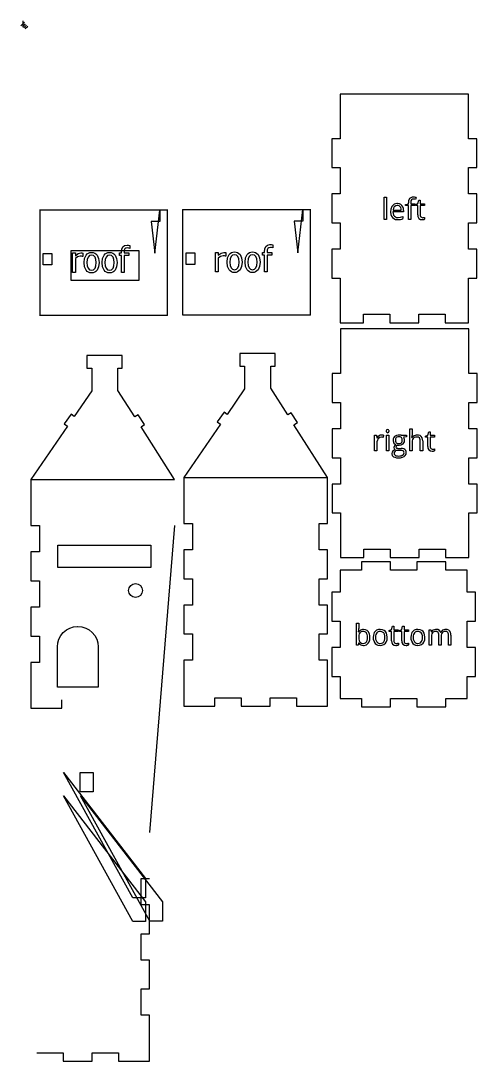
# Model space of a CAD drawing. Extents: x -1 to 193, y -143 to 298.
import ezdxf

# ---------------------------------------------------------------- set-up
doc = ezdxf.new("R2010")
doc.units = 0

msp = doc.modelspace()

# ---------------------------------------------------------------- linework, layer by layer
at = {"layer": 'bottom_labelLayer'}
for p, q in [((141.394362, 33.788461), (141.394362, 43.042463)), ((141.394362, 43.042463), (142.381627, 43.042463)), ((142.337121, 39.477233), (142.37052, 40.098911)), ((142.37052, 40.098911), (142.381685, 40.79433)), ((142.381627, 43.042463), (142.381627, 40.794407)), ((143.095554, 40.095462), (142.381682, 39.438355)), ((144.02006, 40.389894), (143.095554, 40.095462)), ((144.427539, 40.413706), (144.02006, 40.389894)), ((145.276731, 40.300412), (144.427539, 40.413706)), ((145.909437, 40.007941), (145.276731, 40.300412)), ((146.422844, 39.536487), (145.909437, 40.007941)), ((149.98327, 40.081742), (149.292397, 39.536487)), ((150.816049, 40.366505), (149.98327, 40.081742)), ((151.504777, 40.425599), (150.816049, 40.366505)), ((152.478688, 40.289519), (151.504777, 40.425599)), ((153.133092, 39.987089), (152.478688, 40.289519)), ((153.678501, 39.515669), (153.133092, 39.987089)), ((155.352597, 40.015263), (156.286363, 40.425631)), ((155.352597, 39.53949), (155.352597, 40.015263)), ((156.286363, 40.425631), (156.702605, 41.817232)), ((156.702605, 41.817232), (157.273628, 41.817232)), ((157.273628, 41.817232), (157.273628, 40.306727)), ((157.273628, 40.306727), (159.164814, 40.306727)), ((159.164814, 40.306727), (159.164814, 39.53949)), ((159.652494, 40.015263), (160.58626, 40.425631)), ((159.652494, 39.53949), (159.652494, 40.015263)), ((160.58626, 40.425631), (161.002502, 41.817232)), ((161.002502, 41.817232), (161.573525, 41.817232)), ((161.573525, 41.817232), (161.573525, 40.306727)), ((161.573525, 40.306727), (163.464711, 40.306727)), ((163.464711, 40.306727), (163.464711, 39.53949)), ((165.939763, 40.081743), (165.248887, 39.536487)), ((166.772544, 40.366505), (165.939763, 40.081743)), ((167.461277, 40.425599), (166.772544, 40.366505)), ((168.435178, 40.289519), (167.461277, 40.425599)), ((169.089579, 39.987089), (168.435178, 40.289519)), ((169.634985, 39.515669), (169.089579, 39.987089)), ((172.171498, 33.788461), (172.171498, 40.306727)), ((172.171498, 40.306727), (172.974777, 40.306727)), ((172.974777, 40.306727), (173.135114, 39.414554)), ((173.523607, 39.842383), (173.182538, 39.414567)), ((173.970548, 40.157974), (173.523607, 39.842383)), ((174.896343, 40.417696), (173.970548, 40.157974)), ((175.10944, 40.425599), (174.896343, 40.417688)), ((175.836978, 40.349831), (175.10944, 40.425599)), ((176.596609, 40.001309), (175.836978, 40.349831)), ((177.107717, 39.319412), (176.596609, 40.001309)), ((177.931694, 40.09023), (177.155302, 39.319412)), ((177.999817, 40.12824), (177.931694, 40.09023)), ((178.916438, 40.407018), (177.999817, 40.12824)), ((179.260637, 40.425599), (178.916438, 40.407026)), ((179.883087, 40.372876), (179.260637, 40.425599)), ((180.499266, 40.167533), (179.883087, 40.372876)), ((180.916937, 39.857638), (180.499266, 40.167533)), ((181.281958, 39.260561), (180.916937, 39.857638)), ((142.334105, 39.438355), (142.337121, 39.477233)), ((142.334161, 39.438366), (142.381627, 39.438366)), ((142.381682, 37.053505), (142.413993, 36.378845)), ((142.388255, 37.375325), (142.381693, 37.053505)), ((142.448979, 38.000974), (142.388255, 37.375325)), ((142.413993, 36.378845), (142.51572, 35.795902)), ((142.583033, 38.541165), (142.448979, 38.000974)), ((142.51572, 35.795902), (142.712072, 35.283916)), ((142.827727, 39.00718), (142.583033, 38.541165)), ((142.712072, 35.283916), (142.83962, 35.087936)), ((143.20906, 39.341984), (142.827727, 39.00718)), ((143.74751, 39.538585), (143.20906, 39.341984)), ((144.284804, 39.587035), (143.74751, 39.538585)), ((144.748004, 39.542651), (144.284804, 39.587035)), ((145.263006, 39.342236), (144.748004, 39.542651)), ((145.66457, 38.962577), (145.263006, 39.342236)), ((145.709785, 38.895828), (145.66457, 38.962577)), ((145.66457, 35.159302), (145.94498, 35.765843)), ((145.955299, 38.341701), (145.709785, 38.895828)), ((145.94498, 35.765843), (146.074218, 36.402612)), ((146.07533, 37.730025), (145.955299, 38.341701)), ((146.074218, 36.402612), (146.110615, 37.065398)), ((146.110615, 37.065398), (146.07533, 37.730025)), ((146.932965, 38.554011), (146.422844, 39.536487)), ((146.776715, 35.144195), (147.056843, 36.079562)), ((147.105335, 37.664387), (146.932965, 38.554011)), ((147.056843, 36.079562), (147.133543, 37.053505)), ((147.133543, 37.053505), (147.105335, 37.664387)), ((148.5854, 38.04485), (148.495463, 37.053505)), ((148.495463, 37.053505), (148.557494, 36.253528)), ((148.557494, 36.253528), (148.864193, 35.257433)), ((148.957411, 39.071977), (148.5854, 38.04485)), ((149.292397, 39.536487), (148.957411, 39.071977)), ((149.557134, 37.710935), (149.518393, 37.053505)), ((149.518393, 37.053505), (149.565965, 36.339321)), ((149.694711, 38.337524), (149.557134, 37.710935)), ((149.565965, 36.339321), (149.728745, 35.683081)), ((150.012015, 38.950681), (149.694711, 38.337524)), ((149.728745, 35.683081), (150.017963, 35.150381)), ((150.402468, 39.309733), (150.012015, 38.950681)), ((150.890095, 39.518521), (150.402468, 39.309733)), ((151.47504, 39.587035), (150.890095, 39.518521)), ((151.949199, 39.544149), (151.47504, 39.587035)), ((152.510465, 39.33753), (151.949199, 39.544149)), ((152.95888, 38.94176), (152.510465, 39.33753)), ((153.254631, 38.402243), (152.95888, 38.94176)), ((152.95888, 35.147409), (153.288889, 35.7902)), ((153.41477, 37.755457), (153.254631, 38.402243)), ((153.288889, 35.7902), (153.428398, 36.449806)), ((153.461423, 37.053505), (153.41477, 37.755457)), ((153.428398, 36.449806), (153.461423, 37.053505)), ((154.092973, 38.905289), (153.678501, 39.515669)), ((154.009396, 35.015099), (154.393745, 36.061491)), ((154.350073, 38.213733), (154.092973, 38.905289)), ((154.482256, 37.210239), (154.350073, 38.213733)), ((154.393745, 36.061491), (154.484354, 37.053505)), ((154.484354, 37.053505), (154.482238, 37.210239)), ((156.286363, 39.53949), (155.352597, 39.53949)), ((156.286363, 35.661867), (156.286363, 39.53949)), ((156.286374, 35.661846), (156.363865, 34.936894)), ((157.273617, 35.703478), (157.302296, 35.354361)), ((159.164814, 39.53949), (157.273628, 39.53949)), ((157.273628, 39.53949), (157.273628, 35.70346)), ((157.302296, 35.354361), (157.411616, 35.011146)), ((160.58626, 39.53949), (159.652494, 39.53949)), ((160.586239, 35.661846), (160.663733, 34.936894)), ((160.58626, 35.661867), (160.58626, 39.53949)), ((161.573485, 35.703478), (161.602163, 35.354361)), ((163.464711, 39.53949), (161.573525, 39.53949)), ((161.573525, 39.53949), (161.573525, 35.70346)), ((161.602163, 35.354361), (161.711484, 35.011146)), ((164.541887, 38.04485), (164.451955, 37.053505)), ((164.451955, 37.053505), (164.513984, 36.253528)), ((164.513984, 36.253528), (164.820694, 35.257433)), ((164.913909, 39.071977), (164.541903, 38.04485)), ((165.248887, 39.536487), (164.913909, 39.071977)), ((165.513629, 37.710935), (165.474886, 37.053505)), ((165.474886, 37.053505), (165.522455, 36.339321)), ((165.651207, 38.337524), (165.513629, 37.710935)), ((165.522455, 36.339321), (165.685237, 35.683081)), ((165.968505, 38.950681), (165.651207, 38.337524)), ((165.685237, 35.683081), (165.974456, 35.150381)), ((166.35896, 39.309734), (165.968505, 38.950681)), ((166.846587, 39.518521), (166.35896, 39.309734)), ((167.431533, 39.587035), (166.846587, 39.518521)), ((167.905689, 39.544149), (167.431533, 39.587035)), ((168.466954, 39.33753), (167.905689, 39.544149)), ((168.915367, 38.94176), (168.466954, 39.33753)), ((169.211126, 38.402243), (168.915367, 38.94176)), ((168.915367, 35.147409), (169.245376, 35.7902)), ((169.371257, 37.755457), (169.211126, 38.402243)), ((169.245376, 35.7902), (169.384891, 36.449806)), ((169.417921, 37.053505), (169.371257, 37.755457)), ((169.384891, 36.449806), (169.417921, 37.053505)), ((170.049459, 38.90529), (169.634985, 39.515669)), ((169.965883, 35.015099), (170.350238, 36.061491)), ((170.306561, 38.213733), (170.049459, 38.90529)), ((170.438741, 37.210239), (170.306561, 38.213733)), ((170.350238, 36.061491), (170.440852, 37.053505)), ((170.440852, 37.053505), (170.438736, 37.210239)), ((173.135114, 39.414554), (173.182744, 39.414554)), ((173.162525, 37.439352), (173.158715, 37.208135)), ((173.158921, 37.20809), (173.158921, 33.788461)), ((173.217489, 38.046522), (173.162525, 37.439352)), ((173.344434, 38.564692), (173.217489, 38.046522)), ((173.589924, 39.030969), (173.344434, 38.564692)), ((173.895793, 39.316213), (173.589924, 39.030969)), ((174.441771, 39.538029), (173.895793, 39.316213)), ((174.948865, 39.587035), (174.441771, 39.538029)), ((175.132502, 39.579989), (174.948865, 39.587027)), ((175.513319, 39.507054), (175.132502, 39.579989)), ((175.989634, 39.197492), (175.513319, 39.507054)), ((176.191971, 38.852122), (175.989634, 39.197492)), ((176.293328, 38.45711), (176.191971, 38.852122)), ((176.322691, 38.028856), (176.293328, 38.45711)), ((176.322802, 33.788461), (176.322802, 38.028827)), ((177.107034, 39.319462), (177.154651, 39.319462)), ((177.309943, 37.43832), (177.309927, 37.428186)), ((177.348273, 38.027948), (177.309943, 37.43832)), ((177.310229, 37.428117), (177.310229, 33.788461)), ((177.47336, 38.557096), (177.348273, 38.027948)), ((177.750024, 39.057732), (177.47336, 38.557096)), ((178.056003, 39.326762), (177.750024, 39.057732)), ((178.594935, 39.5379), (178.056003, 39.326762)), ((179.111946, 39.587035), (178.594935, 39.5379)), ((179.281951, 39.580926), (179.111946, 39.587038)), ((179.663845, 39.50979), (179.281951, 39.580926)), ((180.146767, 39.197492), (179.663845, 39.50979)), ((180.349118, 38.852122), (180.146767, 39.197492)), ((180.450461, 38.45711), (180.349118, 38.852122)), ((180.479822, 38.028856), (180.450461, 38.45711)), ((180.480473, 33.788461), (180.480473, 38.028827)), ((181.426394, 38.669599), (181.281958, 39.260561)), ((181.467058, 38.040749), (181.426394, 38.669599)), ((181.466296, 38.040733), (181.466296, 33.788461)), ((142.102227, 33.788461), (141.394362, 33.788461)), ((142.310348, 34.626977), (142.102227, 33.788461)), ((142.381627, 34.626977), (142.310348, 34.626977)), ((142.381682, 34.627025), (142.775298, 34.207101)), ((142.775298, 34.207101), (143.26485, 33.904433)), ((142.83962, 35.087936), (143.566157, 34.597638)), ((143.26485, 33.904433), (143.67507, 33.76128)), ((143.566157, 34.597638), (144.105205, 34.502525)), ((143.67507, 33.76128), (144.427539, 33.669515)), ((144.105205, 34.502525), (144.308595, 34.496175)), ((144.308595, 34.496183), (144.867601, 34.57102)), ((144.427539, 33.669515), (144.755793, 33.685205)), ((144.755793, 33.685199), (145.677866, 33.94786)), ((144.867601, 34.57102), (145.319054, 34.793403)), ((145.319054, 34.793403), (145.66457, 35.159302)), ((145.677866, 33.94786), (146.416896, 34.558633)), ((146.416896, 34.558633), (146.776715, 35.144195)), ((148.864193, 35.257433), (148.936049, 35.11672)), ((148.936049, 35.11672), (149.353199, 34.53222)), ((149.353199, 34.53222), (149.91091, 34.079878)), ((149.91091, 34.079878), (150.541901, 33.799301)), ((150.017963, 35.150381), (150.483985, 34.736674)), ((150.483985, 34.736674), (151.071792, 34.529764)), ((150.541901, 33.799301), (151.463144, 33.669515)), ((151.071792, 34.529764), (151.486933, 34.496183)), ((151.463144, 33.669515), (152.132584, 33.725456)), ((151.486933, 34.496183), (152.091905, 34.571396)), ((152.091905, 34.571396), (152.573675, 34.786731)), ((152.132584, 33.725456), (152.979314, 34.011588)), ((152.573675, 34.786731), (152.95888, 35.147409)), ((152.979314, 34.011588), (153.681472, 34.564578)), ((153.681472, 34.564578), (154.009396, 35.015099)), ((156.363865, 34.936894), (156.725131, 34.204499)), ((156.725131, 34.204499), (157.417715, 33.771781)), ((157.411616, 35.011146), (157.553139, 34.799493)), ((157.417715, 33.771781), (158.1776, 33.669515)), ((157.553139, 34.799493), (158.116939, 34.499371)), ((158.116939, 34.499371), (158.320334, 34.48429)), ((158.1776, 33.669515), (158.211051, 33.669737)), ((158.211051, 33.669737), (158.460621, 33.683786)), ((158.320334, 34.48429), (158.795303, 34.518265)), ((158.460621, 33.683784), (158.739616, 33.720069)), ((158.739616, 33.720069), (158.798571, 33.730096)), ((158.7953, 34.518265), (158.825852, 34.522948)), ((158.798571, 33.730094), (158.958426, 33.763169)), ((158.825852, 34.522946), (158.968377, 34.547393)), ((158.958426, 33.763169), (159.097253, 33.802224)), ((158.968377, 34.547399), (159.094673, 34.573222)), ((159.094673, 34.573222), (159.199181, 34.599442)), ((159.097253, 33.802224), (159.212423, 33.847934)), ((159.199181, 34.599439), (159.21241, 34.603223)), ((159.212439, 34.603165), (159.212439, 33.847992)), ((160.663733, 34.936894), (161.024999, 34.204499)), ((161.024999, 34.204499), (161.717583, 33.771781)), ((161.711484, 35.011146), (161.853004, 34.799493)), ((161.717583, 33.771781), (162.477468, 33.669515)), ((161.853004, 34.799493), (162.416804, 34.499371)), ((162.416804, 34.499371), (162.620202, 34.48429)), ((162.477468, 33.669515), (162.510919, 33.669737)), ((162.510919, 33.669737), (162.760487, 33.683786)), ((162.620202, 34.48429), (163.095171, 34.518265)), ((162.760487, 33.683784), (163.039484, 33.720069)), ((163.039484, 33.720069), (163.098439, 33.730096)), ((163.095171, 34.518265), (163.12572, 34.522948)), ((163.098439, 33.730094), (163.258294, 33.763169)), ((163.12572, 34.522946), (163.268245, 34.547393)), ((163.258294, 33.763169), (163.397121, 33.802224)), ((163.268245, 34.547399), (163.394541, 34.573222)), ((163.394541, 34.573222), (163.499046, 34.599442)), ((163.397121, 33.802224), (163.512291, 33.847934)), ((163.499046, 34.599439), (163.512275, 34.603223)), ((163.512336, 34.603165), (163.512336, 33.847992)), ((164.820694, 35.257433), (164.892544, 35.11672)), ((164.892544, 35.11672), (165.309692, 34.532221)), ((165.309692, 34.532221), (165.8674, 34.079878)), ((165.8674, 34.079878), (166.498388, 33.799301)), ((165.974456, 35.150381), (166.44048, 34.736674)), ((166.44048, 34.736674), (167.02829, 34.529764)), ((166.498388, 33.799301), (167.419645, 33.669515)), ((167.02829, 34.529764), (167.443436, 34.496183)), ((167.419645, 33.669515), (168.089075, 33.725456)), ((167.443436, 34.496183), (168.048395, 34.571396)), ((168.048395, 34.571396), (168.530164, 34.786732)), ((168.089075, 33.725456), (168.935809, 34.011587)), ((168.530164, 34.786732), (168.915367, 35.147409)), ((168.935809, 34.011587), (169.63797, 34.564578)), ((169.63797, 34.564578), (169.965883, 35.015099)), ((173.158921, 33.788461), (172.171498, 33.788461)), ((177.310229, 33.788461), (176.322802, 33.788461)), ((181.466296, 33.788461), (180.480473, 33.788461))]:
    msp.add_line(p, q, dxfattribs=at)
at = {"layer": 'bottom_outsideCutPath'}
for p, q in [((155.850753, 69.105687), (143.610826, 69.105687)), ((143.610826, 69.105687), (143.610826, 65.505718)), ((155.850753, 65.505718), (155.850753, 69.105687)), ((179.250159, 69.105687), (167.010544, 69.105687)), ((167.010544, 69.105687), (167.010544, 65.505718)), ((179.250159, 65.505718), (179.250159, 69.105687)), ((143.610826, 65.505718), (134.58082, 65.505718)), ((134.58082, 65.505718), (134.58082, 56.175834)), ((167.010544, 65.505718), (155.850753, 65.505718)), ((188.281438, 65.505718), (179.250159, 65.505718)), ((188.281438, 56.175834), (188.281438, 65.505718)), ((134.58082, 56.175834), (130.980851, 56.175834)), ((130.980851, 56.175834), (130.980851, 43.935748)), ((191.880288, 56.175834), (188.281438, 56.175834)), ((191.880288, 43.935748), (191.880288, 56.175834)), ((130.980851, 43.935748), (134.58082, 43.935748)), ((134.58082, 43.935748), (134.58082, 32.775796)), ((188.281438, 32.775796), (188.281438, 43.935748)), ((188.281438, 43.935748), (191.880288, 43.935748)), ((134.58082, 32.775796), (130.980851, 32.775796)), ((130.980851, 32.775796), (130.980851, 20.536191)), ((191.880288, 32.775796), (188.281438, 32.775796)), ((191.880288, 20.536191), (191.880288, 32.775796)), ((130.980851, 20.536191), (134.58082, 20.536191)), ((134.58082, 20.536191), (134.58082, 11.206466)), ((188.281438, 11.206466), (188.281438, 20.536191)), ((188.281438, 20.536191), (191.880288, 20.536191)), ((134.58082, 11.206466), (143.610826, 11.206466)), ((143.610826, 11.206466), (143.610826, 7.60602)), ((155.850753, 11.206466), (167.010544, 11.206466)), ((155.850753, 7.60602), (155.850753, 11.206466)), ((167.010544, 11.206466), (167.010544, 7.60602)), ((179.250159, 7.60602), (179.250159, 11.206466)), ((179.250159, 11.206466), (188.281438, 11.206466)), ((143.610826, 7.60602), (155.850753, 7.60602)), ((167.010544, 7.60602), (179.250159, 7.60602))]:
    msp.add_line(p, q, dxfattribs=at)
at = {"layer": 'front_labelLayer'}
for p, q in [((27.239717, 156.517624), (27.239717, 151.126227)), ((42.122511, 156.517624), (27.239717, 156.517624)), ((42.122511, 151.126227), (42.122511, 156.517624)), ((92.050079, 157.397328), (92.050079, 152.005931)), ((106.932873, 157.397328), (92.050079, 157.397328)), ((92.050079, 157.397328), (92.050079, 157.397328)), ((106.932873, 152.005931), (106.932873, 157.397328)), ((27.239717, 151.126227), (29.245793, 151.126227)), ((29.245793, 151.126227), (29.245793, 141.538713)), ((40.307638, 141.730948), (40.307638, 151.126227)), ((40.307638, 151.126227), (42.122511, 151.126227)), ((92.050079, 152.005931), (94.056156, 152.005931)), ((94.056156, 152.005931), (94.056156, 142.418417)), ((105.118, 142.610652), (105.118, 152.005931)), ((105.118, 152.005931), (106.932873, 152.005931)), ((29.245793, 141.538713), (21.801815, 130.664455)), ((47.476181, 130.466533), (40.307638, 141.730948)), ((94.056156, 142.418417), (86.612176, 131.544159)), ((112.286543, 131.346237), (105.118, 142.610652)), ((85.311997, 132.481568), (82.406751, 128.452361)), ((86.612176, 131.544159), (85.311997, 132.481568)), ((113.721081, 132.27848), (112.286543, 131.346237)), ((116.427889, 128.113364), (113.721081, 132.27848)), ((20.501636, 131.601864), (17.59639, 127.572657)), ((21.801815, 130.664455), (20.501636, 131.601864)), ((48.910718, 131.398776), (47.476181, 130.466533)), ((51.617527, 127.23366), (48.910718, 131.398776)), ((82.406751, 128.452361), (83.805115, 127.444154)), ((114.953561, 127.155285), (116.427889, 128.113364)), ((18.994754, 126.56445), (3.480993, 103.902305)), ((17.59639, 127.572657), (18.994754, 126.56445)), ((50.143199, 126.275581), (51.617527, 127.23366)), ((64.381071, 103.902305), (50.143199, 126.275581)), ((83.805115, 127.444154), (68.291354, 104.782001)), ((129.191434, 104.782001), (114.953561, 127.155285)), ((3.480993, 103.902305), (64.381071, 103.902305)), ((3.481157, 103.902437), (3.481157, 84.432409)), ((68.291354, 104.782001), (129.191434, 104.782001)), ((68.291518, 104.782146), (68.291518, 85.312119)), ((129.191434, 85.312119), (129.191434, 104.782146)), ((3.481157, 84.432409), (7.081158, 84.432409)), ((7.081158, 84.432409), (7.081158, 73.272457)), ((64.381071, 84.432409), (53.79249, -45.612495)), ((68.291518, 85.312119), (71.891519, 85.312119)), ((71.891519, 85.312119), (71.891519, 74.152166)), ((125.591465, 74.152166), (125.591465, 85.312119)), ((125.591465, 85.312119), (129.191434, 85.312119)), ((14.827155, 76.165582), (54.247593, 76.165582)), ((14.827155, 66.745112), (14.827155, 76.165582)), ((54.247593, 76.165582), (54.247593, 66.745112)), ((3.481157, 73.272457), (3.481157, 61.032371)), ((7.081158, 73.272457), (3.481157, 73.272457)), ((71.891519, 74.152166), (68.291518, 74.152166)), ((68.291518, 74.152166), (68.291518, 61.91208)), ((129.191434, 74.152166), (125.591465, 74.152166)), ((129.191434, 61.91208), (129.191434, 74.152166)), ((54.247593, 66.745112), (14.827155, 66.745112)), ((68.291518, 61.91208), (71.891519, 61.91208)), ((71.891519, 61.91208), (71.891519, 50.752128)), ((125.591465, 50.752128), (125.591465, 61.91208)), ((125.591465, 61.91208), (129.191434, 61.91208)), ((3.481157, 61.032371), (7.081158, 61.032371)), ((7.081158, 61.032371), (7.081158, 49.872419)), ((44.901259, 56.942587), (45.124469, 58.064741)), ((45.124469, 58.064741), (45.760118, 59.016057)), ((45.760118, 59.016057), (46.711434, 59.651706)), ((46.711434, 59.651706), (47.833588, 59.874916)), ((47.833588, 59.874916), (48.955741, 59.651706)), ((48.955741, 59.651706), (49.907057, 59.016057)), ((49.907057, 59.016057), (50.542706, 58.064741)), ((50.542706, 58.064741), (50.765916, 56.942587)), ((45.131696, 55.801193), (44.901259, 56.942587)), ((45.760119, 54.869119), (45.131696, 55.801193)), ((46.692193, 54.240698), (45.760119, 54.869119)), ((47.833588, 54.010262), (46.692193, 54.240698)), ((48.974982, 54.240698), (47.833588, 54.010262)), ((49.907056, 54.869119), (48.974982, 54.240698)), ((50.535479, 55.801193), (49.907056, 54.869119)), ((50.765916, 56.942587), (50.535479, 55.801193)), ((50.765916, 56.942587), (50.765916, 56.942587)), ((3.481157, 49.872419), (3.481157, 37.632492)), ((7.081158, 49.872419), (3.481157, 49.872419)), ((71.891519, 50.752128), (68.291518, 50.752128)), ((68.291518, 50.752128), (68.291518, 38.512199)), ((129.191434, 50.752128), (125.591465, 50.752128)), ((129.191434, 38.512199), (129.191434, 50.752128)), ((3.481157, 37.632492), (7.081158, 37.632492)), ((7.081158, 37.632492), (7.081158, 26.472561)), ((68.291518, 38.512199), (71.891519, 38.512199)), ((71.891519, 38.512199), (71.891519, 27.352273)), ((125.591465, 27.352273), (125.591465, 38.512199)), ((125.591465, 38.512199), (129.191434, 38.512199)), ((3.481157, 26.472561), (3.481157, 7.002692)), ((7.081158, 26.472561), (3.481157, 26.472561)), ((71.891519, 27.352273), (68.291518, 27.352273)), ((68.291518, 27.352273), (68.291518, 7.882404)), ((129.191434, 27.352273), (125.591465, 27.352273)), ((129.191434, 7.882404), (129.191434, 27.352273)), ((16.651136, 7.002692), (16.651136, 10.603137)), ((81.461497, 11.482849), (92.62151, 11.482849)), ((81.461497, 7.882404), (81.461497, 11.482849)), ((92.62151, 11.482849), (92.62151, 7.882404)), ((104.86144, 7.882404), (104.86144, 11.482849)), ((104.86144, 11.482849), (116.021392, 11.482849)), ((116.021392, 11.482849), (116.021392, 7.882404)), ((3.481157, 7.002692), (16.651136, 7.002692)), ((68.291518, 7.882404), (81.461497, 7.882404)), ((92.62151, 7.882404), (104.86144, 7.882404)), ((116.021392, 7.882404), (129.191434, 7.882404)), ((17.311678, -20.13582), (52.100233, -65.061254)), ((46.682661, -73.30357), (17.311678, -20.13582)), ((24.421507, -20.157089), (29.839079, -20.157089)), ((24.421507, -28.399403), (24.421507, -20.157089)), ((29.839079, -20.157089), (29.839079, -28.399403)), ((17.292202, -30.108487), (52.080757, -75.033921)), ((46.663185, -83.276235), (17.292202, -30.108487)), ((29.839079, -28.399403), (24.421507, -28.399403)), ((24.497392, -30.047702), (59.285945, -74.973136)), ((53.868375, -83.215452), (24.497392, -30.047702)), ((50.192521, -65.082523), (53.79249, -65.082523)), ((50.192521, -76.242476), (50.192521, -65.082523)), ((52.100233, -65.061254), (52.100233, -73.30357)), ((52.100233, -73.30357), (46.682661, -73.30357)), ((53.79249, -76.242476), (50.192521, -76.242476)), ((52.080757, -75.033921), (52.080757, -83.276235)), ((53.79249, -88.482561), (53.79249, -76.242476)), ((59.285945, -74.973136), (59.285945, -83.215452)), ((52.080757, -83.276235), (46.663185, -83.276235)), ((59.285945, -83.215452), (53.868375, -83.215452)), ((50.192521, -88.482561), (53.79249, -88.482561)), ((50.192521, -99.642514), (50.192521, -88.482561)), ((53.79249, -99.642514), (50.192521, -99.642514)), ((53.79249, -111.882441), (53.79249, -99.642514)), ((50.192521, -111.882441), (53.79249, -111.882441)), ((50.192521, -123.042372), (50.192521, -111.882441)), ((53.79249, -123.042372), (50.192521, -123.042372)), ((53.79249, -142.512241), (53.79249, -123.042372)), ((6.062554, -138.911795), (17.222566, -138.911795)), ((17.222566, -138.911795), (17.222566, -142.512241)), ((29.462496, -138.911795), (40.622448, -138.911795)), ((29.462496, -142.512241), (29.462496, -138.911795)), ((40.622448, -138.911795), (40.622448, -142.512241)), ((17.222566, -142.512241), (29.462496, -142.512241)), ((40.622448, -142.512241), (53.79249, -142.512241))]:
    msp.add_line(p, q, dxfattribs=at)
at = {"layer": 'Layer 1'}
for p, q in [((0.793749, 297.793749), (-0.793749, 296.206251)), ((0, 298.322915), (0, 295.677085)), ((1.058332, 297), (0, 295.941668)), ((1.587498, 296.470834), (0.529166, 295.412502)), ((2.116664, 295.941668), (1.058332, 294.883336)), ((20.553585, 200.996545), (49.172502, 200.996545)), ((20.553585, 188.248119), (20.553585, 200.996545)), ((20.553585, 200.99654), (49.172501, 200.99654)), ((20.553585, 188.248113), (20.553585, 200.99654)), ((20.553585, 200.99654), (49.172501, 200.99654)), ((20.553585, 188.248113), (20.553585, 200.99654)), ((49.172501, 200.99654), (49.172501, 188.248113)), ((49.172501, 200.99654), (49.172501, 188.248113)), ((49.172502, 200.996545), (49.172502, 188.248119)), ((49.172502, 188.248119), (20.553585, 188.248119)), ((49.172501, 188.248113), (20.553585, 188.248113)), ((49.172501, 188.248113), (20.553585, 188.248113))]:
    msp.add_line(p, q, dxfattribs=at)
at = {"layer": 'left_labelLayer'}
for p, q in [((153.114089, 214.201716), (153.114089, 223.546841)), ((153.114089, 223.546841), (154.111038, 223.546841)), ((154.111038, 223.546841), (154.111038, 214.201716)), ((157.474684, 220.62989), (156.642497, 219.967392)), ((158.504532, 220.896071), (157.474684, 220.62989)), ((158.747548, 220.904307), (158.504532, 220.896079)), ((159.602818, 220.789867), (158.747548, 220.904307)), ((160.204552, 220.519678), (159.602818, 220.789867)), ((160.705455, 220.090513), (160.204552, 220.519678)), ((162.242997, 220.459951), (163.420127, 220.820154)), ((162.242997, 220.009419), (162.242997, 220.459951)), ((163.514432, 222.102244), (163.420103, 221.18658)), ((163.420127, 220.820154), (163.420127, 221.186549)), ((163.919328, 222.97006), (163.514432, 222.102244)), ((164.405176, 223.367427), (163.919328, 222.97006)), ((165.000057, 223.567587), (164.405176, 223.367427)), ((164.419404, 221.360581), (164.417022, 221.210604)), ((164.417075, 221.210679), (164.417075, 220.784118)), ((164.417075, 220.784118), (166.092679, 220.784118)), ((164.454339, 221.763615), (164.419404, 221.360581)), ((164.534854, 222.107276), (164.454339, 221.763615)), ((164.687336, 222.414777), (164.534854, 222.107276)), ((165.198045, 222.753486), (164.687336, 222.414777)), ((165.540167, 223.612947), (165.000057, 223.567587)), ((165.522151, 222.790144), (165.198045, 222.753486)), ((165.772865, 222.77452), (165.522151, 222.790131)), ((165.994442, 223.578255), (165.540167, 223.612947)), ((166.130594, 222.709962), (165.772865, 222.77452)), ((166.461378, 223.485926), (165.994442, 223.578255)), ((166.092679, 220.784118), (166.092679, 220.009419)), ((166.507109, 222.603962), (166.130594, 222.709962)), ((166.423038, 220.489954), (167.366012, 220.904291)), ((166.423038, 220.009419), (166.423038, 220.489954)), ((166.765361, 223.402741), (166.461378, 223.485926)), ((166.765302, 223.402696), (166.507175, 222.604026)), ((167.366012, 220.904291), (167.786381, 222.309703)), ((167.786381, 222.309703), (168.36296, 222.309703)), ((168.36296, 222.309703), (168.36296, 220.784118)), ((168.36296, 220.784118), (170.27272, 220.784118)), ((170.27272, 220.784118), (170.27272, 220.009419)), ((155.955605, 218.477076), (155.858736, 217.438931)), ((155.858736, 217.438931), (155.861541, 217.259018)), ((155.861541, 217.259018), (156.000687, 216.259405)), ((156.379449, 219.598529), (155.955605, 218.477078)), ((156.000687, 216.259405), (156.269735, 215.570372)), ((156.642497, 219.967392), (156.379451, 219.598529)), ((161.426229, 217.312736), (156.8917, 217.312736)), ((156.891742, 217.312805), (156.961827, 216.642896)), ((156.935287, 218.293844), (156.915761, 218.123598)), ((156.91583, 218.12363), (160.357049, 218.12363)), ((157.079707, 218.892334), (156.935287, 218.293844)), ((156.961827, 216.642896), (157.177989, 215.989826)), ((157.471306, 219.552989), (157.079707, 218.892334)), ((158.167821, 219.991464), (157.471306, 219.552989)), ((158.735536, 220.069492), (158.167821, 219.991464)), ((159.114165, 220.036158), (158.735536, 220.069492)), ((159.567282, 219.875604), (159.114165, 220.03616)), ((159.936709, 219.568004), (159.567282, 219.875604)), ((160.164777, 219.197205), (159.936709, 219.568004)), ((160.316063, 218.669814), (160.164777, 219.197205)), ((160.357118, 218.123598), (160.316063, 218.669814)), ((161.103849, 219.494549), (160.705455, 220.090513)), ((161.337083, 218.816689), (161.103849, 219.494549)), ((161.426158, 217.943422), (161.337083, 218.816689)), ((161.426229, 217.943449), (161.426229, 217.312736)), ((163.420127, 220.009419), (162.242997, 220.009419)), ((163.420127, 214.201716), (163.420127, 220.009419)), ((166.092679, 220.009419), (164.417075, 220.009419)), ((164.417075, 220.009419), (164.417075, 214.201716)), ((167.366012, 220.009419), (166.423038, 220.009419)), ((167.365945, 216.09362), (167.444204, 215.361524)), ((167.366012, 216.093696), (167.366012, 220.009419)), ((168.362918, 216.135659), (168.391879, 215.783102)), ((170.27272, 220.009419), (168.36296, 220.009419)), ((168.36296, 220.009419), (168.36296, 216.135606)), ((154.111038, 214.201716), (153.114089, 214.201716)), ((156.269735, 215.570372), (156.702555, 214.970523)), ((156.702555, 214.970523), (157.313938, 214.487836)), ((157.177989, 215.989826), (157.477312, 215.553092)), ((157.313938, 214.487836), (158.036347, 214.196456)), ((157.477312, 215.553092), (157.911577, 215.21177)), ((157.911577, 215.21177), (158.428509, 215.017172)), ((158.036347, 214.196456), (159.0058, 214.081659)), ((158.428509, 215.017172), (159.041836, 214.952507)), ((159.0058, 214.081659), (159.292992, 214.08658)), ((159.041836, 214.952507), (160.04669, 215.052824)), ((159.292992, 214.08657), (159.728635, 214.116594)), ((159.728635, 214.116594), (160.143909, 214.180756)), ((160.04669, 215.052824), (161.013913, 215.343122)), ((160.143909, 214.180756), (160.598439, 214.30203)), ((160.598439, 214.30203), (161.143882, 214.508074)), ((161.013913, 215.343122), (161.143882, 215.396938)), ((161.143813, 215.396943), (161.143813, 214.508103)), ((164.417075, 214.201716), (163.420127, 214.201716)), ((167.444204, 215.361524), (167.80903, 214.621914)), ((167.80903, 214.621914), (168.508436, 214.184934)), ((168.391879, 215.783102), (168.502276, 215.436506)), ((168.502276, 215.436506), (168.645194, 215.222771)), ((168.508436, 214.184934), (169.275806, 214.081659)), ((168.645194, 215.222771), (169.214547, 214.919691)), ((169.214547, 214.919691), (169.419948, 214.904478)), ((169.275806, 214.081659), (169.309585, 214.081884)), ((169.309585, 214.081884), (169.561617, 214.096065)), ((169.419946, 214.904459), (169.899595, 214.938773)), ((169.561617, 214.096065), (169.84336, 214.13271)), ((169.84336, 214.13271), (169.902897, 214.142844)), ((169.899595, 214.938773), (169.930445, 214.943509)), ((169.902897, 214.142831), (170.064327, 214.176231)), ((169.930445, 214.943498), (170.074373, 214.968184)), ((170.064327, 214.176231), (170.204521, 214.215676)), ((170.074373, 214.968189), (170.201915, 214.994251)), ((170.201915, 214.994267), (170.307452, 215.020746)), ((170.204521, 214.215676), (170.320824, 214.261835)), ((170.307452, 215.020746), (170.32084, 215.024582)), ((170.320822, 215.024516), (170.320822, 214.261882))]:
    msp.add_line(p, q, dxfattribs=at)
at = {"layer": 'left_outsideCutPath'}
for p, q in [((188.867402, 267.297174), (134.567509, 267.297174)), ((134.567509, 267.297174), (134.567509, 248.367213)), ((188.867402, 248.367213), (188.867402, 267.297174)), ((134.567509, 248.367213), (130.96754, 248.367213)), ((130.96754, 248.367213), (130.96754, 236.127127)), ((192.467371, 248.367213), (188.867402, 248.367213)), ((192.467371, 236.127127), (192.467371, 248.367213)), ((130.96754, 236.127127), (134.567509, 236.127127)), ((134.567509, 236.127127), (134.567509, 224.967175)), ((188.867402, 224.967175), (188.867402, 236.127127)), ((188.867402, 236.127127), (192.467371, 236.127127)), ((134.567509, 224.967175), (130.96754, 224.967175)), ((130.96754, 224.967175), (130.96754, 212.727248)), ((192.467371, 224.967175), (188.867402, 224.967175)), ((192.467371, 212.727248), (192.467371, 224.967175)), ((61.455569, 218.066874), (7.155673, 218.066874)), ((7.199102, 218.145614), (7.199102, 173.48801)), ((55.960776, 199.797027), (58.086584, 218.146408)), ((58.086584, 218.146408), (58.086584, 213.216716)), ((61.379639, 173.457122), (61.379639, 218.114724)), ((122.03067, 218.261594), (67.730774, 218.261594)), ((67.774203, 218.340334), (67.774203, 173.682729)), ((116.535876, 199.991746), (118.661684, 218.341128)), ((118.661684, 218.341128), (118.661684, 213.411436)), ((121.95474, 173.651842), (121.95474, 218.309444)), ((58.086584, 213.216716), (54.445207, 213.216716)), ((54.445207, 213.216716), (55.960776, 199.797027)), ((118.661684, 213.411436), (115.020308, 213.411436)), ((115.020308, 213.411436), (116.535876, 199.991746)), ((130.96754, 212.727248), (134.567509, 212.727248)), ((134.567509, 212.727248), (134.567509, 201.567137)), ((188.867402, 201.567137), (188.867402, 212.727248)), ((188.867402, 212.727248), (192.467371, 212.727248)), ((42.449421, 202.524845), (43.19193, 203.120094)), ((43.19193, 203.120094), (44.204443, 203.31851)), ((44.204443, 203.31851), (44.897862, 203.273949)), ((44.897862, 203.273949), (45.468552, 203.170145)), ((45.468552, 203.170145), (45.468559, 201.894344)), ((103.024522, 202.719565), (103.76703, 203.314814)), ((103.76703, 203.314814), (104.779543, 203.51323)), ((104.779543, 203.51323), (105.472962, 203.468669)), ((105.472962, 203.468669), (106.043652, 203.364865)), ((106.043652, 203.364865), (106.04366, 202.089064)), ((8.71467, 199.796233), (12.356041, 199.796233)), ((8.71467, 194.866541), (8.71467, 199.796233)), ((12.356041, 199.796233), (12.356041, 194.866541)), ((21.162094, 191.702721), (21.162094, 199.988018)), ((21.162094, 199.988018), (22.315747, 199.988018)), ((22.315747, 199.988018), (22.315747, 198.764134)), ((22.315747, 198.764134), (23.524627, 199.706163)), ((24.303956, 198.608377), (23.273032, 198.31909)), ((23.524627, 199.706163), (24.598506, 199.988018)), ((24.874646, 198.571285), (24.303956, 198.608377)), ((24.598506, 199.988018), (25.034192, 199.96574)), ((25.377835, 198.467481), (24.874646, 198.571285)), ((25.034192, 199.96574), (25.439197, 199.899029)), ((25.439195, 198.467481), (25.377835, 198.467481)), ((25.439197, 199.899029), (25.439195, 198.467481)), ((26.253809, 197.653413), (26.893534, 199.038623)), ((26.893534, 199.038623), (27.360288, 199.554599)), ((27.360288, 199.554599), (27.901446, 199.923153)), ((28.372418, 198.819807), (27.746499, 198.230121)), ((27.901446, 199.923153), (28.517009, 200.144286)), ((29.206976, 199.016369), (28.372418, 198.819807)), ((28.517009, 200.144286), (29.206976, 200.217997)), ((29.206976, 200.217997), (29.891573, 200.144286)), ((30.032327, 198.819807), (29.206976, 199.016369)), ((29.891573, 200.144286), (30.5033, 199.923153)), ((30.655176, 198.230121), (30.032327, 198.819807)), ((30.5033, 199.923153), (31.042156, 199.554599)), ((31.042156, 199.554599), (31.508142, 199.038623)), ((31.508142, 199.038623), (32.152469, 197.653413)), ((33.881415, 197.653413), (34.521139, 199.038623)), ((34.521139, 199.038623), (34.987893, 199.554599)), ((34.987893, 199.554599), (35.529051, 199.923153)), ((36.000024, 198.819807), (35.374107, 198.230121)), ((35.529051, 199.923153), (36.144614, 200.144286)), ((36.834581, 199.016369), (36.000024, 198.819807)), ((36.144614, 200.144286), (36.834581, 200.217997)), ((36.834581, 200.217997), (37.519178, 200.144286)), ((37.659932, 198.819807), (36.834581, 199.016369)), ((37.519178, 200.144286), (38.130905, 199.923153)), ((38.282781, 198.230121), (37.659932, 198.819807)), ((38.130905, 199.923153), (38.669761, 199.554599)), ((38.669761, 199.554599), (39.135747, 199.038623)), ((39.135747, 199.038623), (39.780075, 197.653413)), ((41.062583, 198.816114), (41.062583, 199.988069)), ((41.062583, 199.988069), (41.841912, 199.988069)), ((41.841912, 198.816114), (41.062583, 198.816114)), ((41.841912, 200.262521), (41.99379, 201.566135)), ((41.841912, 199.988069), (41.841912, 200.262521)), ((41.841912, 191.702771), (41.841912, 198.816114)), ((41.99379, 201.566135), (42.449421, 202.524845)), ((43.041588, 201.14705), (42.958746, 200.269937)), ((42.958746, 200.269937), (42.958746, 199.988069)), ((42.958746, 199.988069), (45.039006, 199.988069)), ((45.039006, 198.816114), (42.995563, 198.816114)), ((42.995563, 198.816114), (42.995563, 191.702771)), ((43.290113, 201.701508), (43.041588, 201.14705)), ((43.728868, 202.001908), (43.290113, 201.701508)), ((44.370125, 202.102042), (43.728868, 202.001908)), ((44.910136, 202.027861), (44.370125, 202.102042)), ((45.407189, 201.894344), (44.910136, 202.027861)), ((45.039006, 199.988069), (45.039006, 198.816114)), ((45.468559, 201.894344), (45.407189, 201.894344)), ((69.289771, 199.990953), (72.931142, 199.990953)), ((69.289771, 195.061261), (69.289771, 199.990953)), ((72.931142, 199.990953), (72.931142, 195.061261)), ((81.737195, 191.897441), (81.737195, 200.182738)), ((81.737195, 200.182738), (82.890848, 200.182738)), ((82.890848, 200.182738), (82.890848, 198.958854)), ((82.890848, 198.958854), (84.099728, 199.900883)), ((83.848133, 198.51381), (82.890848, 197.779481)), ((84.879057, 198.803097), (83.848133, 198.51381)), ((84.099728, 199.900883), (85.173607, 200.182738)), ((85.449747, 198.766005), (84.879057, 198.803097)), ((85.173607, 200.182738), (85.609293, 200.16046)), ((85.952936, 198.662201), (85.449747, 198.766005)), ((85.609293, 200.16046), (86.014298, 200.093748)), ((86.014296, 198.662201), (85.952936, 198.662201)), ((86.014298, 200.093748), (86.014296, 198.662201)), ((86.82891, 197.848133), (87.468634, 199.233343)), ((87.468634, 199.233343), (87.935388, 199.749319)), ((88.3216, 198.424841), (87.935004, 197.438322)), ((87.935388, 199.749319), (88.476547, 200.117873)), ((88.947518, 199.014527), (88.3216, 198.424841)), ((88.476547, 200.117873), (89.092109, 200.339006)), ((89.782077, 199.211089), (88.947518, 199.014527)), ((89.092109, 200.339006), (89.782077, 200.412716)), ((89.782077, 200.412716), (90.466674, 200.339006)), ((90.607427, 199.014527), (89.782077, 199.211089)), ((90.466674, 200.339006), (91.0784, 200.117873)), ((91.230277, 198.424841), (90.607427, 199.014527)), ((91.0784, 200.117873), (91.617256, 199.749319)), ((91.621476, 197.438322), (91.230277, 198.424841)), ((91.617256, 199.749319), (92.083242, 199.233343)), ((92.083242, 199.233343), (92.72757, 197.848133)), ((94.456515, 197.848133), (95.096239, 199.233343)), ((95.096239, 199.233343), (95.562993, 199.749319)), ((95.949207, 198.424841), (95.56261, 197.438322)), ((95.562993, 199.749319), (96.104152, 200.117873)), ((96.575124, 199.014527), (95.949207, 198.424841)), ((96.104152, 200.117873), (96.719714, 200.339006)), ((97.409682, 199.211089), (96.575124, 199.014527)), ((96.719714, 200.339006), (97.409682, 200.412716)), ((97.409682, 200.412716), (98.094279, 200.339006)), ((98.235032, 199.014527), (97.409682, 199.211089)), ((98.094279, 200.339006), (98.706005, 200.117873)), ((98.857882, 198.424841), (98.235032, 199.014527)), ((98.706005, 200.117873), (99.244862, 199.749319)), ((99.249081, 197.438322), (98.857882, 198.424841)), ((99.244862, 199.749319), (99.710847, 199.233343)), ((99.710847, 199.233343), (100.355175, 197.848133)), ((101.637684, 199.010834), (101.637684, 200.182789)), ((101.637684, 200.182789), (102.417013, 200.182789)), ((102.417013, 199.010834), (101.637684, 199.010834)), ((102.417013, 200.45724), (102.56889, 201.760855)), ((102.417013, 200.182789), (102.417013, 200.45724)), ((102.417013, 191.897491), (102.417013, 199.010834)), ((102.56889, 201.760855), (103.024522, 202.719565)), ((103.616688, 201.34177), (103.533847, 200.464657)), ((103.533847, 200.464657), (103.533847, 200.182789)), ((103.533847, 200.182789), (105.614107, 200.182789)), ((105.614107, 199.010834), (103.570663, 199.010834)), ((103.570663, 199.010834), (103.570663, 191.897491)), ((103.865213, 201.896228), (103.616688, 201.34177)), ((104.303968, 202.196628), (103.865213, 201.896228)), ((104.945225, 202.296762), (104.303968, 202.196628)), ((105.485236, 202.222581), (104.945225, 202.296762)), ((105.98229, 202.089064), (105.485236, 202.222581)), ((105.614107, 200.182789), (105.614107, 199.010834)), ((106.04366, 202.089064), (105.98229, 202.089064)), ((134.567509, 201.567137), (130.96754, 201.567137)), ((130.96754, 201.567137), (130.96754, 189.327215)), ((192.467371, 201.567137), (188.867402, 201.567137)), ((192.467371, 189.327215), (192.467371, 201.567137)), ((12.356041, 194.866541), (8.71467, 194.866541)), ((23.273032, 198.31909), (22.315747, 197.584761)), ((22.315747, 197.584761), (22.315747, 191.702721)), ((26.040568, 195.841699), (26.253809, 197.653413)), ((26.253809, 194.029986), (26.040568, 195.841699)), ((26.893534, 192.644777), (26.253809, 194.029986)), ((27.359904, 197.243602), (27.231038, 195.841699)), ((27.231038, 195.841699), (27.361438, 194.471323)), ((27.746499, 198.230121), (27.359904, 197.243602)), ((27.361438, 194.471323), (27.752637, 193.47553)), ((30.649041, 193.468114), (31.044842, 194.46205)), ((31.046376, 197.243602), (30.655176, 198.230121)), ((31.044842, 194.46205), (31.176775, 195.841699)), ((31.176775, 195.841699), (31.046376, 197.243602)), ((31.176775, 195.841699), (31.176775, 195.841699)), ((32.152469, 194.029986), (31.508142, 192.644777)), ((32.152469, 197.653413), (32.367245, 195.841699)), ((32.367245, 195.841699), (32.152469, 194.029986)), ((32.367245, 195.841699), (32.367245, 195.841699)), ((33.668174, 195.841699), (33.881415, 197.653413)), ((33.881415, 194.029986), (33.668174, 195.841699)), ((34.521139, 192.644777), (33.881415, 194.029986)), ((34.987509, 197.243602), (34.858644, 195.841699)), ((34.858644, 195.841699), (34.989043, 194.471323)), ((35.374107, 198.230121), (34.987509, 197.243602)), ((34.989043, 194.471323), (35.380242, 193.47553)), ((38.276646, 193.468114), (38.672447, 194.46205)), ((38.673981, 197.243602), (38.282781, 198.230121)), ((38.672447, 194.46205), (38.80438, 195.841699)), ((38.80438, 195.841699), (38.673981, 197.243602)), ((38.80438, 195.841699), (38.80438, 195.841699)), ((39.780075, 194.029986), (39.135747, 192.644777)), ((39.780075, 197.653413), (39.99485, 195.841699)), ((39.99485, 195.841699), (39.780075, 194.029986)), ((39.99485, 195.841699), (39.99485, 195.841699)), ((72.931142, 195.061261), (69.289771, 195.061261)), ((82.890848, 197.779481), (82.890848, 191.897441)), ((86.615669, 196.036418), (86.82891, 197.848133)), ((86.82891, 194.224705), (86.615669, 196.036418)), ((87.468634, 192.839496), (86.82891, 194.224705)), ((87.935004, 197.438322), (87.806139, 196.036418)), ((87.806139, 196.036418), (87.936539, 194.666043)), ((87.936539, 194.666043), (88.327738, 193.67025)), ((91.224141, 193.662834), (91.619942, 194.65677)), ((91.619942, 194.65677), (91.751876, 196.036418)), ((91.751876, 196.036418), (91.621476, 197.438322)), ((91.751876, 196.036418), (91.751876, 196.036418)), ((92.72757, 194.224705), (92.083242, 192.839496)), ((92.72757, 197.848133), (92.942346, 196.036418)), ((92.942346, 196.036418), (92.72757, 194.224705)), ((92.942346, 196.036418), (92.942346, 196.036418)), ((94.243274, 196.036418), (94.456515, 197.848133)), ((94.456515, 194.224705), (94.243274, 196.036418)), ((95.096239, 192.839496), (94.456515, 194.224705)), ((95.56261, 197.438322), (95.433744, 196.036418)), ((95.433744, 196.036418), (95.564144, 194.666043)), ((95.564144, 194.666043), (95.955343, 193.67025)), ((98.851746, 193.662834), (99.247547, 194.65677)), ((99.247547, 194.65677), (99.379481, 196.036418)), ((99.379481, 196.036418), (99.249081, 197.438322)), ((99.379481, 196.036418), (99.379481, 196.036418)), ((100.355175, 194.224705), (99.710847, 192.839496)), ((100.355175, 197.848133), (100.569951, 196.036418)), ((100.569951, 196.036418), (100.355175, 194.224705)), ((100.569951, 196.036418), (100.569951, 196.036418)), ((22.315747, 191.702721), (21.162094, 191.702721)), ((27.360288, 192.132045), (26.893534, 192.644777)), ((27.901446, 191.765809), (27.360288, 192.132045)), ((27.752637, 193.47553), (28.377022, 192.87472)), ((28.517009, 191.546067), (27.901446, 191.765809)), ((28.377022, 192.87472), (29.206976, 192.674449)), ((29.206976, 191.472819), (28.517009, 191.546067)), ((29.206976, 192.674449), (30.027725, 192.872866)), ((29.891573, 191.546067), (29.206976, 191.472819)), ((30.5033, 191.765809), (29.891573, 191.546067)), ((30.027725, 192.872866), (30.649041, 193.468114)), ((31.042156, 192.132045), (30.5033, 191.765809)), ((31.508142, 192.644777), (31.042156, 192.132045)), ((34.987893, 192.132045), (34.521139, 192.644777)), ((35.529051, 191.765809), (34.987893, 192.132045)), ((35.380242, 193.47553), (36.004627, 192.87472)), ((36.144614, 191.546067), (35.529051, 191.765809)), ((36.004627, 192.87472), (36.834581, 192.674449)), ((36.834581, 191.472819), (36.144614, 191.546067)), ((36.834581, 192.674449), (37.65533, 192.872866)), ((37.519178, 191.546067), (36.834581, 191.472819)), ((38.130905, 191.765809), (37.519178, 191.546067)), ((37.65533, 192.872866), (38.276646, 193.468114)), ((38.669761, 192.132045), (38.130905, 191.765809)), ((39.135747, 192.644777), (38.669761, 192.132045)), ((42.995563, 191.702771), (41.841912, 191.702771)), ((82.890848, 191.897441), (81.737195, 191.897441)), ((87.935388, 192.326765), (87.468634, 192.839496)), ((88.476547, 191.960528), (87.935388, 192.326765)), ((88.327738, 193.67025), (88.952122, 193.06944)), ((89.092109, 191.740787), (88.476547, 191.960528)), ((88.952122, 193.06944), (89.782077, 192.869169)), ((89.782077, 191.667539), (89.092109, 191.740787)), ((89.782077, 192.869169), (90.602826, 193.067585)), ((90.466674, 191.740787), (89.782077, 191.667539)), ((91.0784, 191.960528), (90.466674, 191.740787)), ((90.602826, 193.067585), (91.224141, 193.662834)), ((91.617256, 192.326765), (91.0784, 191.960528)), ((92.083242, 192.839496), (91.617256, 192.326765)), ((95.562993, 192.326765), (95.096239, 192.839496)), ((96.104152, 191.960528), (95.562993, 192.326765)), ((95.955343, 193.67025), (96.579727, 193.06944)), ((96.719714, 191.740787), (96.104152, 191.960528)), ((96.579727, 193.06944), (97.409682, 192.869169)), ((97.409682, 191.667539), (96.719714, 191.740787)), ((97.409682, 192.869169), (98.230431, 193.067585)), ((98.094279, 191.740787), (97.409682, 191.667539)), ((98.706005, 191.960528), (98.094279, 191.740787)), ((98.230431, 193.067585), (98.851746, 193.662834)), ((99.244862, 192.326765), (98.706005, 191.960528)), ((99.710847, 192.839496), (99.244862, 192.326765)), ((103.570663, 191.897491), (102.417013, 191.897491)), ((130.96754, 189.327215), (134.567509, 189.327215)), ((134.567509, 189.327215), (134.567509, 170.397413)), ((188.867402, 170.397413), (188.867402, 189.327215)), ((188.867402, 189.327215), (192.467371, 189.327215)), ((7.123204, 173.535862), (61.423102, 173.535862)), ((67.698305, 173.730582), (121.998203, 173.730582)), ((144.43746, 173.997858), (155.597413, 173.997858)), ((144.43746, 170.397413), (144.43746, 173.997858)), ((155.597413, 173.997858), (155.597413, 170.397413)), ((167.837498, 170.397413), (167.837498, 173.997858)), ((167.837498, 173.997858), (178.997451, 173.997858)), ((178.997451, 173.997858), (178.997451, 170.397413)), ((134.567509, 170.397413), (144.43746, 170.397413)), ((155.597413, 170.397413), (167.837498, 170.397413)), ((178.997451, 170.397413), (188.867402, 170.397413)), ((17.195412, 39.146759), (18.50083, 40.217119)), ((18.50083, 40.217119), (19.976047, 41.004719)), ((19.976047, 41.004719), (21.5761, 41.490937)), ((21.5761, 41.490937), (23.256028, 41.657148)), ((23.256028, 41.657148), (23.383489, 41.657148)), ((23.256028, 41.657148), (23.256028, 41.657148)), ((23.383489, 41.657148), (25.081606, 41.489138)), ((25.081606, 41.489138), (26.698983, 40.997656)), ((26.698983, 40.997656), (28.190171, 40.201528)), ((28.190171, 40.201528), (29.509723, 39.11958)), ((14.851234, 34.766072), (15.337452, 36.366125)), ((15.337452, 36.366125), (16.125053, 37.841341)), ((16.125053, 37.841341), (17.195412, 39.146759)), ((29.509723, 39.11958), (30.591672, 37.800028)), ((30.591672, 37.800028), (31.3878, 36.30884)), ((31.3878, 36.30884), (31.879282, 34.691463)), ((14.685023, 33.086143), (14.851234, 34.766072)), ((14.685023, 16.027538), (14.685023, 33.086143)), ((31.879282, 34.691463), (32.047293, 32.993346)), ((32.047293, 32.993346), (32.047293, 16.027538)), ((32.047293, 16.027538), (14.685023, 16.027538))]:
    msp.add_line(p, q, dxfattribs=at)
at = {"layer": 'right_labelLayer'}
for p, q in [((154.04748, 124.470985), (154.052639, 124.358399)), ((154.061532, 124.653592), (154.047483, 124.470985)), ((154.052642, 124.358399), (154.090181, 124.175493)), ((154.112607, 124.826124), (154.061532, 124.653592)), ((154.090181, 124.175493), (154.215644, 123.969497)), ((154.215644, 124.972473), (154.112607, 124.826124)), ((154.585684, 125.129987), (154.215644, 124.972473)), ((154.215644, 123.969497), (154.41805, 123.840626)), ((154.418047, 123.840626), (154.636053, 123.804336)), ((154.636053, 125.13163), (154.585684, 125.130042)), ((155.050459, 124.96947), (154.636053, 125.13163)), ((154.636053, 123.804336), (155.050459, 123.969497)), ((155.183102, 124.757904), (155.050459, 124.969472)), ((155.050459, 123.969497), (155.145489, 124.09534)), ((155.145489, 124.09534), (155.20846, 124.281927)), ((155.21972, 124.578982), (155.183102, 124.757904)), ((155.20846, 124.281927), (155.224626, 124.470985)), ((155.224628, 124.470985), (155.219734, 124.578982)), ((163.981093, 116.104907), (163.981093, 125.449873)), ((163.981093, 125.449873), (164.9782, 125.449873)), ((164.9782, 125.449873), (164.9782, 122.62111)), ((171.602512, 122.807324), (172.02304, 124.212736)), ((172.02304, 124.212736), (172.599619, 124.212736)), ((172.599619, 124.212736), (172.599619, 122.687309)), ((149.110681, 116.104907), (149.110681, 122.687309)), ((149.110681, 122.687309), (149.933482, 122.687309)), ((149.933482, 122.687309), (150.047623, 121.46811)), ((150.047623, 121.46811), (150.095565, 121.46811)), ((150.47208, 122.005859), (150.095629, 121.46806)), ((150.10763, 119.636296), (150.10763, 116.104907)), ((150.125968, 119.973492), (150.107633, 119.636275)), ((150.300533, 120.655654), (150.125968, 119.973492)), ((150.675195, 121.251848), (150.300533, 120.655654)), ((150.978492, 122.459024), (150.47208, 122.005859)), ((150.765286, 121.349239), (150.675195, 121.251848)), ((151.345506, 121.75891), (150.765286, 121.349239)), ((151.519422, 122.719942), (150.978492, 122.459024)), ((152.041526, 121.900481), (151.345506, 121.75891)), ((152.113595, 122.807363), (151.519422, 122.719942)), ((152.148512, 121.897968), (152.041526, 121.900614)), ((152.52335, 122.789906), (152.113595, 122.807369)), ((152.446263, 121.868721), (152.148512, 121.897968)), ((152.762229, 121.810394), (152.446263, 121.868721)), ((152.900365, 122.735294), (152.52335, 122.789906)), ((152.900357, 122.735251), (152.762244, 121.810375)), ((154.13162, 116.104907), (154.13162, 122.687309)), ((154.13162, 122.687309), (155.128569, 122.687309)), ((155.128569, 122.687309), (155.128569, 116.104907)), ((157.012072, 121.236285), (156.936295, 120.555169)), ((156.936295, 120.555169), (156.941322, 120.395263)), ((156.941317, 120.395263), (157.257607, 119.402045)), ((157.222646, 121.773132), (157.012072, 121.236285)), ((157.584928, 122.221794), (157.222646, 121.773132)), ((157.257607, 119.402045), (157.330159, 119.295209)), ((157.330159, 119.295209), (158.089419, 118.687351)), ((158.397539, 122.669979), (157.584928, 122.221794)), ((157.929926, 120.796252), (157.921248, 120.579194)), ((157.921256, 120.579194), (157.961308, 120.171238)), ((158.010029, 121.214693), (157.929926, 120.796252)), ((157.961308, 120.171238), (158.143434, 119.728509)), ((158.299623, 121.702288), (158.010029, 121.214693)), ((158.143434, 119.728509), (158.311635, 119.534175)), ((158.494078, 121.858405), (158.299623, 121.702288)), ((158.311635, 119.534175), (158.83022, 119.252585)), ((159.108752, 122.796497), (158.397539, 122.669979)), ((158.954458, 122.039919), (158.494078, 121.858405)), ((158.83022, 119.252585), (159.263594, 119.183312)), ((159.380677, 122.080657), (158.954458, 122.039919)), ((159.422719, 122.807363), (159.108752, 122.796489)), ((159.263594, 119.183312), (159.398695, 119.179819)), ((159.927816, 122.017409), (159.380677, 122.080657)), ((159.398695, 119.17983), (159.967355, 119.247653)), ((159.928218, 122.775428), (159.422719, 122.807363)), ((160.475232, 121.723138), (159.927816, 122.017411)), ((160.353625, 122.687248), (159.928218, 122.775428)), ((159.967355, 119.247653), (160.496727, 119.537541)), ((160.312567, 118.595525), (161.182434, 119.053706)), ((160.35366, 122.687309), (162.629814, 122.687309)), ((160.784872, 121.184266), (160.475232, 121.723138)), ((160.496727, 119.537541), (160.793405, 120.063138)), ((160.858116, 120.597212), (160.784872, 121.184266)), ((160.793405, 120.063138), (160.858116, 120.597212)), ((161.182434, 119.053706), (161.738199, 119.888653)), ((162.629814, 122.056596), (161.410616, 121.912451)), ((161.550901, 121.703849), (161.410656, 121.912493)), ((161.66824, 121.467092), (161.550901, 121.703849)), ((161.710949, 121.362957), (161.66824, 121.467092)), ((161.824495, 120.904776), (161.710949, 121.362957)), ((161.738199, 119.888653), (161.843077, 120.597212)), ((161.843077, 120.597212), (161.824503, 120.904776)), ((162.629814, 122.687309), (162.629814, 122.056596)), ((164.930083, 121.774357), (164.953234, 121.976568)), ((164.930099, 121.774339), (164.990106, 121.774339)), ((164.953242, 121.976568), (164.971922, 122.276755)), ((164.971927, 122.276755), (164.978118, 122.621182)), ((164.98164, 119.761206), (164.978121, 119.546187)), ((164.9782, 119.546127), (164.9782, 116.104907)), ((165.034249, 120.342736), (164.98164, 119.761206)), ((165.687981, 122.445951), (164.990144, 121.774357)), ((165.174084, 120.89714), (165.034249, 120.342736)), ((165.455595, 121.39599), (165.174084, 120.89714)), ((165.854613, 121.719832), (165.455595, 121.395988)), ((165.827959, 122.522087), (165.687981, 122.445951)), ((166.668012, 122.771269), (165.827959, 122.522087)), ((166.408062, 121.911435), (165.854613, 121.719832)), ((166.972074, 121.960539), (166.408062, 121.911435)), ((167.068168, 122.795351), (166.668012, 122.771274)), ((167.254405, 121.946164), (166.972074, 121.960531)), ((167.747757, 122.742107), (167.068168, 122.795351)), ((167.658172, 121.858323), (167.254405, 121.946164)), ((168.119192, 121.564154), (167.658172, 121.858323)), ((168.395115, 122.547191), (167.747757, 122.742107)), ((168.336682, 121.223054), (168.119192, 121.564154)), ((168.45326, 120.80483), (168.336682, 121.223054)), ((168.878932, 122.221794), (168.395115, 122.547191)), ((168.485547, 120.362982), (168.45326, 120.80483)), ((168.485618, 116.104907), (168.485618, 120.363053)), ((169.307125, 121.549491), (168.878932, 122.221794)), ((169.45245, 120.923019), (169.307125, 121.549491)), ((169.482519, 120.399018), (169.45245, 120.923019)), ((169.482567, 120.399089), (169.482567, 116.104907)), ((170.659697, 122.392987), (171.602512, 122.807324)), ((170.659697, 121.912451), (170.659697, 122.392987)), ((171.602512, 121.912451), (170.659697, 121.912451)), ((171.602512, 117.996729), (171.602512, 121.912451)), ((172.599619, 122.687309), (174.509379, 122.687309)), ((174.509379, 121.912451), (172.599619, 121.912451)), ((172.599619, 121.912451), (172.599619, 118.038797)), ((174.509379, 122.687309), (174.509379, 121.912451)), ((150.10763, 116.104907), (149.110681, 116.104907)), ((155.128569, 116.104907), (154.13162, 116.104907)), ((156.514256, 115.543404), (156.419792, 114.987745)), ((156.419792, 114.987745), (156.422729, 114.875943)), ((156.422721, 114.875943), (156.607228, 114.186252)), ((156.804168, 116.026757), (156.514256, 115.543404)), ((157.402107, 116.462478), (156.804168, 116.026757)), ((157.348119, 117.901418), (157.290641, 117.534227)), ((157.290641, 117.534227), (157.291964, 117.47523)), ((157.292146, 117.47523), (157.461807, 116.975682)), ((157.482828, 118.164842), (157.348119, 117.901418)), ((157.414077, 115.335042), (157.380728, 114.999757)), ((157.380728, 114.999757), (157.446739, 114.628359)), ((157.885219, 116.621336), (157.402107, 116.462478)), ((157.759098, 115.930663), (157.414077, 115.335042)), ((157.446739, 114.628359), (157.772407, 114.227442)), ((157.461807, 116.975682), (157.48353, 116.946146)), ((157.671254, 118.377347), (157.482828, 118.164842)), ((157.483519, 116.946146), (157.885219, 116.621336)), ((157.900142, 118.562984), (157.671254, 118.377347)), ((157.983195, 116.08106), (157.759098, 115.930663)), ((158.089419, 118.687351), (157.900142, 118.562984)), ((158.403088, 116.220062), (157.983195, 116.08106)), ((158.296715, 118.084388), (158.179507, 117.678366)), ((158.179507, 117.678366), (158.205754, 117.509237)), ((158.205764, 117.509237), (158.388263, 117.287056)), ((158.530183, 118.340197), (158.296712, 118.084388)), ((158.388263, 117.287056), (158.40173, 117.278986)), ((158.401723, 117.278978), (158.556789, 117.215116)), ((158.816126, 116.254979), (158.403088, 116.220062)), ((158.816126, 118.525191), (158.530183, 118.340197)), ((158.556789, 117.215116), (158.746961, 117.175346)), ((158.746961, 117.175346), (158.966343, 117.154735)), ((158.816126, 118.525191), (158.997934, 118.497838)), ((160.011236, 116.254926), (158.816168, 116.254926)), ((158.966343, 117.154733), (159.164468, 117.149864)), ((158.997934, 118.497838), (159.368665, 118.477148)), ((159.164465, 117.149798), (160.32953, 117.149798)), ((159.368665, 118.477145), (159.592425, 118.482807)), ((159.592425, 118.48281), (160.312567, 118.595525)), ((160.413453, 116.243202), (160.011292, 116.254976)), ((160.949366, 117.105864), (160.329601, 117.149851)), ((160.749391, 116.207875), (160.413453, 116.243205)), ((161.030302, 116.1456), (160.749391, 116.207875)), ((161.535256, 116.949461), (160.949366, 117.105864)), ((161.254504, 116.047778), (161.030302, 116.1456)), ((161.457976, 115.842835), (161.254504, 116.047778)), ((161.318655, 114.570424), (161.584825, 115.306054)), ((161.560129, 115.5739), (161.457976, 115.842835)), ((161.972201, 116.699412), (161.535256, 116.949461)), ((161.584825, 115.306054), (161.56014, 115.5739)), ((162.332013, 116.286645), (161.972201, 116.699412)), ((162.134818, 114.136865), (162.422453, 114.643393)), ((162.514255, 115.770284), (162.332013, 116.286645)), ((162.422453, 114.643393), (162.545762, 115.390136)), ((162.545762, 115.390136), (162.514255, 115.770284)), ((164.9782, 116.104907), (163.981093, 116.104907)), ((169.482567, 116.104907), (168.485618, 116.104907)), ((171.602586, 117.996676), (171.680842, 117.264582)), ((171.680842, 117.264582), (172.045669, 116.524972)), ((172.045669, 116.524972), (172.745077, 116.087992)), ((172.599556, 118.038718), (172.628517, 117.686161)), ((172.628517, 117.686161), (172.738914, 117.339565)), ((172.738914, 117.339565), (172.881834, 117.125827)), ((172.745077, 116.087992), (173.512447, 115.984718)), ((172.881834, 117.125827), (173.451188, 116.82275)), ((173.451188, 116.82275), (173.656586, 116.80751)), ((173.512447, 115.984718), (173.546226, 115.984943)), ((173.546226, 115.984943), (173.798254, 115.999124)), ((173.656586, 116.807518), (174.136233, 116.841829)), ((173.798254, 115.999124), (174.079998, 116.035766)), ((174.079998, 116.035766), (174.139537, 116.0459)), ((174.136233, 116.841829), (174.167083, 116.846565)), ((174.139537, 116.045889), (174.300967, 116.079293)), ((174.167083, 116.846557), (174.311014, 116.871243)), ((174.300967, 116.079293), (174.441159, 116.118734)), ((174.311014, 116.871248), (174.438556, 116.897336)), ((174.438556, 116.897325), (174.54409, 116.923802)), ((174.441159, 116.118734), (174.557465, 116.164891)), ((174.54409, 116.923802), (174.557478, 116.927639)), ((174.557481, 116.927707), (174.557481, 116.164915)), ((156.607228, 114.186252), (157.119474, 113.630424)), ((157.119474, 113.630424), (157.67041, 113.356874)), ((157.67041, 113.356874), (158.361149, 113.196875)), ((157.772407, 114.227442), (157.831168, 114.188966)), ((157.831168, 114.188966), (158.223894, 114.020615)), ((158.223894, 114.020615), (158.635037, 113.939676)), ((158.361149, 113.196875), (159.110413, 113.149954)), ((158.635037, 113.939676), (159.114223, 113.912705)), ((159.110413, 113.149954), (160.054837, 113.202519)), ((159.114223, 113.912705), (159.122425, 113.912697)), ((159.122425, 113.912697), (159.776943, 113.942391)), ((159.776943, 113.942391), (160.347389, 114.036045)), ((160.054837, 113.202519), (160.898095, 113.374001)), ((160.347389, 114.036045), (160.845027, 114.212242)), ((160.845027, 114.212242), (160.981237, 114.288063)), ((160.898095, 113.374001), (161.668907, 113.723512)), ((160.981237, 114.288063), (161.318655, 114.570424)), ((161.668907, 113.723512), (161.702824, 113.746107)), ((161.702824, 113.746115), (162.134818, 114.136865))]:
    msp.add_line(p, q, dxfattribs=at)
at = {"layer": 'right_outsideCutPath'}
for p, q in [((188.984027, 167.749868), (134.684135, 167.749868)), ((134.684135, 167.749868), (134.684135, 148.819873)), ((188.984027, 148.819873), (188.984027, 167.749868)), ((134.684135, 148.819873), (131.084165, 148.819873)), ((131.084165, 148.819873), (131.084165, 136.579885)), ((192.583997, 148.819873), (188.984027, 148.819873)), ((192.583997, 136.579885), (192.583997, 148.819873)), ((131.084165, 136.579885), (134.684135, 136.579885)), ((134.684135, 136.579885), (134.684135, 125.419869)), ((188.984027, 125.419869), (188.984027, 136.579885)), ((188.984027, 136.579885), (192.583997, 136.579885)), ((134.684135, 125.419869), (131.084165, 125.419869)), ((131.084165, 125.419869), (131.084165, 113.179942)), ((192.583997, 125.419869), (188.984027, 125.419869)), ((192.583997, 113.179942), (192.583997, 125.419869)), ((131.084165, 113.179942), (134.684135, 113.179942)), ((134.684135, 113.179942), (134.684135, 102.01999)), ((188.984027, 102.01999), (188.984027, 113.179942)), ((188.984027, 113.179942), (192.583997, 113.179942)), ((134.684135, 102.01999), (131.084165, 102.01999)), ((131.084165, 102.01999), (131.084165, 89.779904)), ((192.583997, 102.01999), (188.984027, 102.01999)), ((192.583997, 89.779904), (192.583997, 102.01999)), ((131.084165, 89.779904), (134.684135, 89.779904)), ((134.684135, 89.779904), (134.684135, 70.849943)), ((188.984027, 70.849943), (188.984027, 89.779904)), ((188.984027, 89.779904), (192.583997, 89.779904)), ((134.684135, 70.849943), (144.554086, 70.849943)), ((144.554086, 74.449912), (155.714038, 74.449912)), ((144.554086, 70.849943), (144.554086, 74.449912)), ((155.714038, 74.449912), (155.714038, 70.849943)), ((155.714038, 70.849943), (167.954124, 70.849943)), ((167.954124, 70.849943), (167.954124, 74.449912)), ((167.954124, 74.449912), (179.114076, 74.449912)), ((179.114076, 74.449912), (179.114076, 70.849943)), ((179.114076, 70.849943), (188.984027, 70.849943))]:
    msp.add_line(p, q, dxfattribs=at)

doc.saveas('drawing.dxf')
